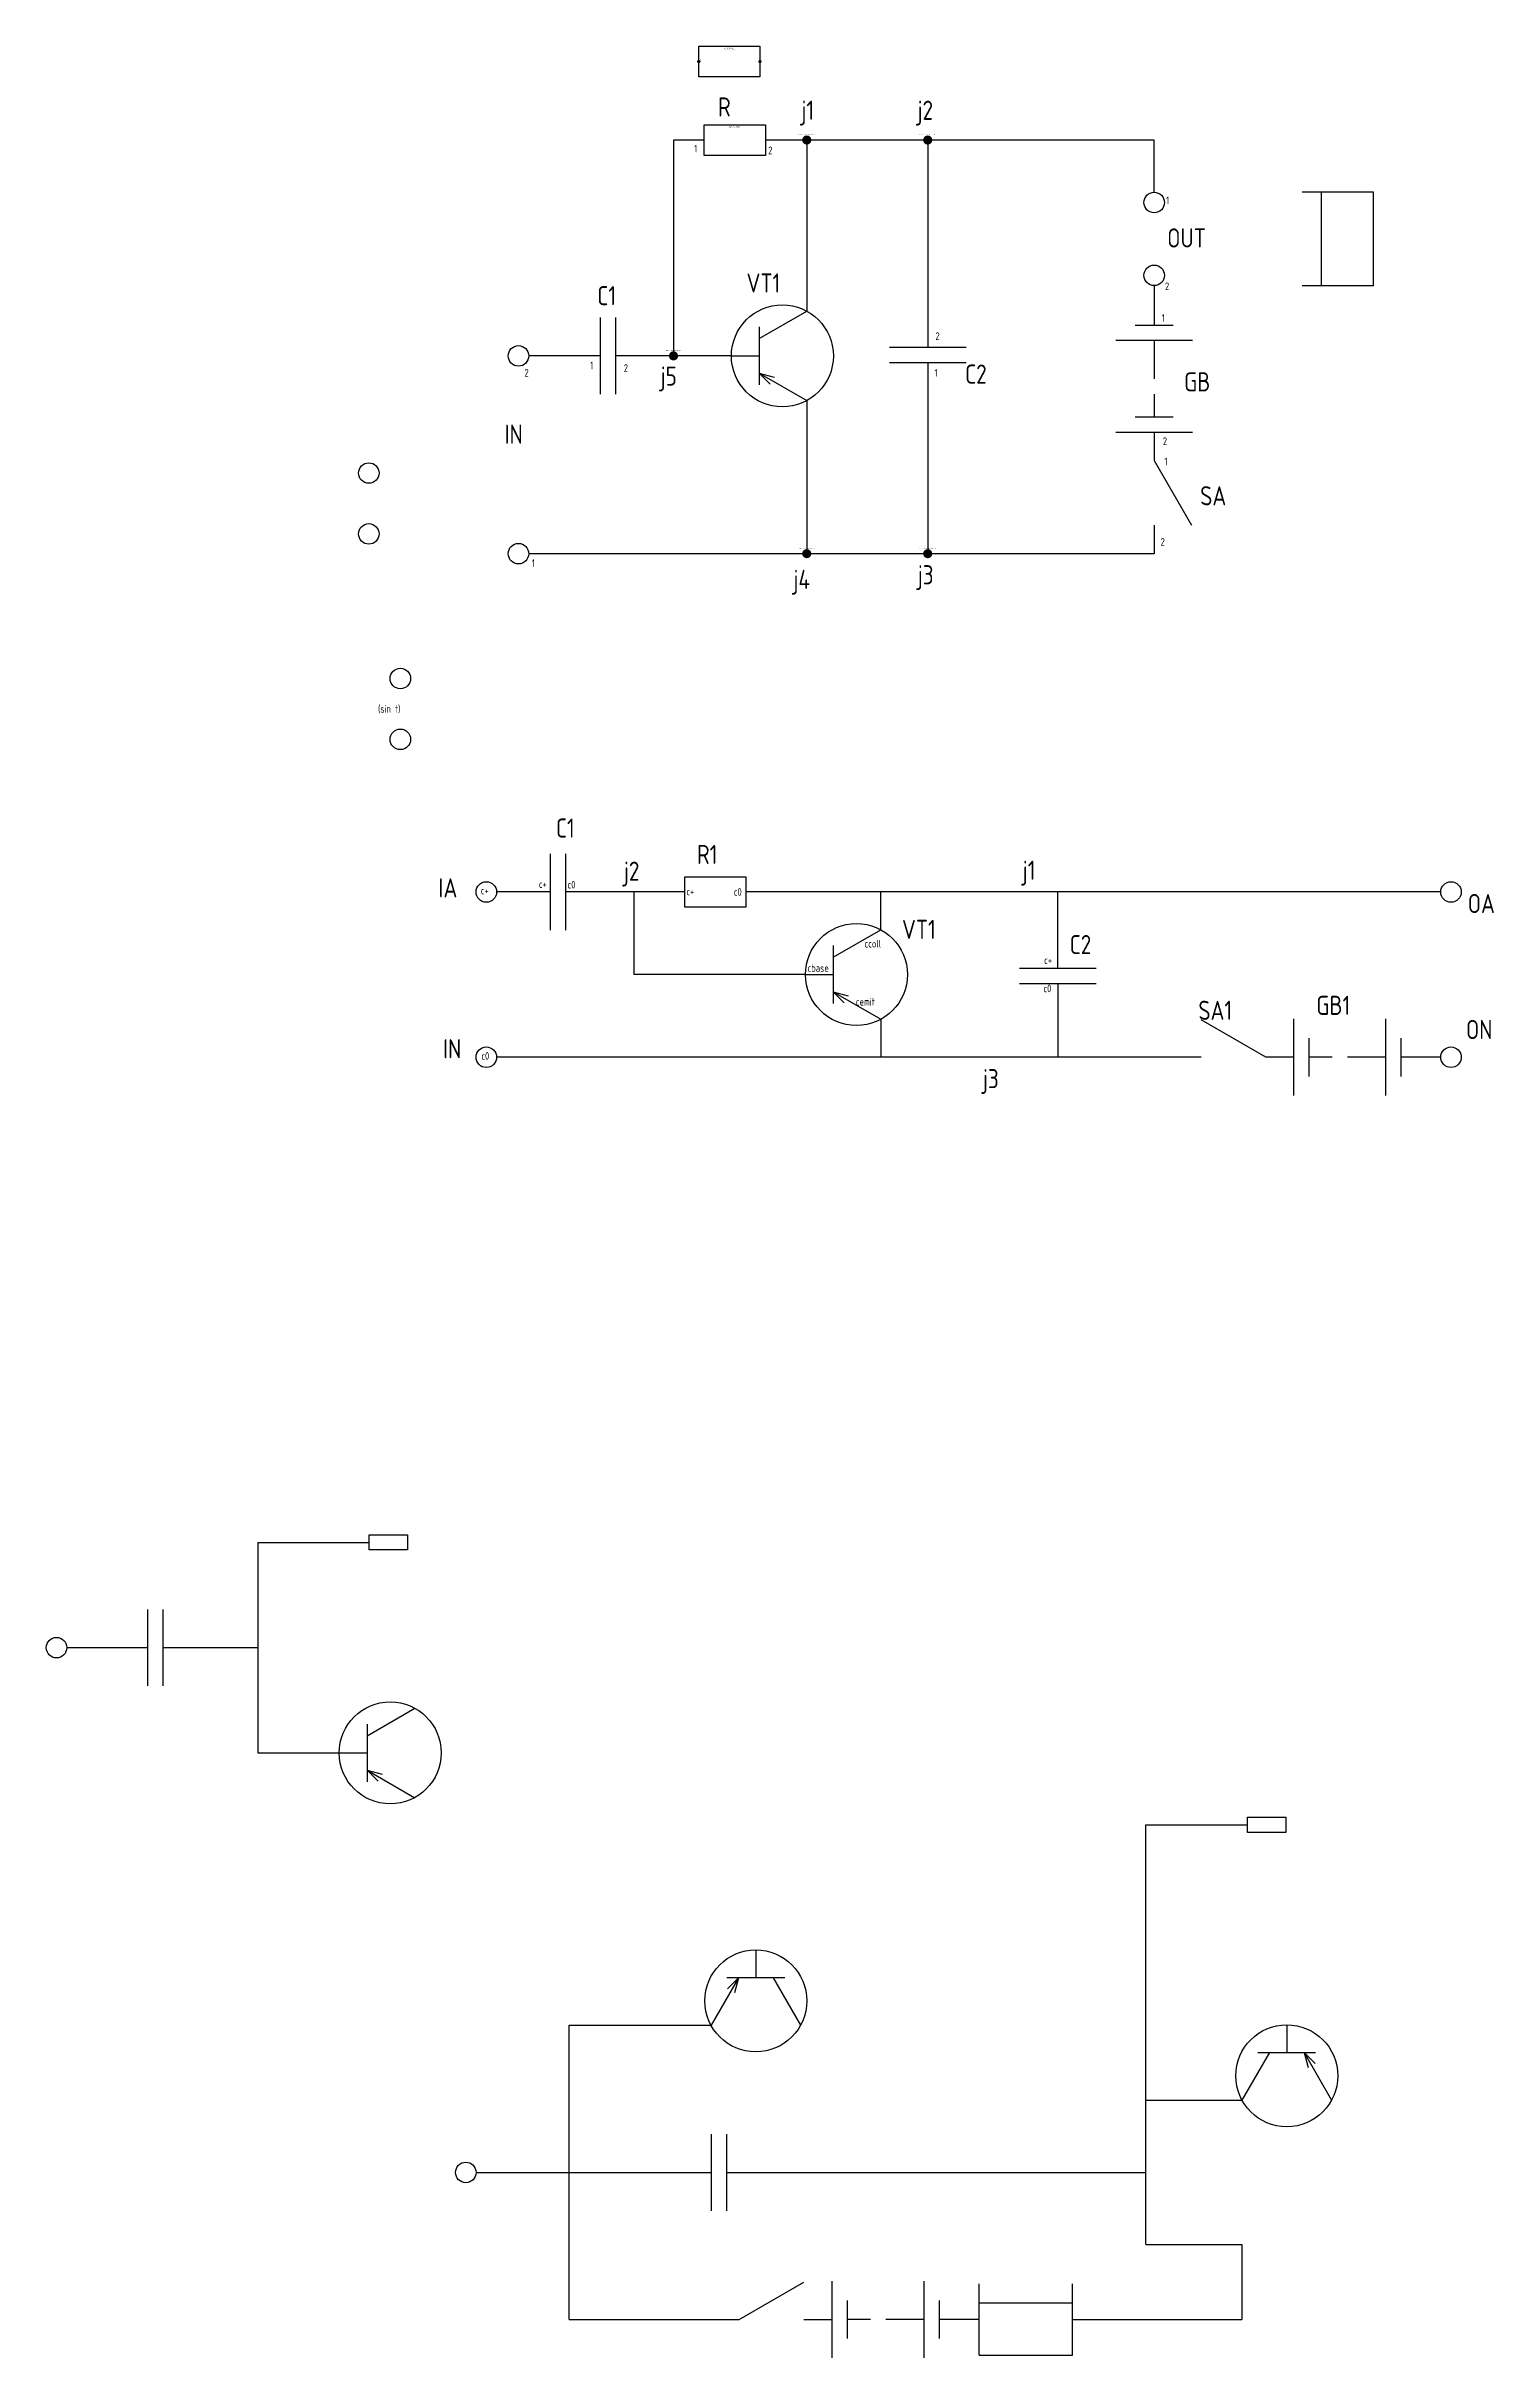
# Model space of a CAD drawing. Header units: millimetres. Extents: x 13787 to 14285, y 33687 to 34092.
# Drawn here: x 13786.6 to 13975.7, y 33686.7 to 33988.7 of the extents above; entities that cross this region are included whole.
import ezdxf
from ezdxf.enums import TextEntityAlignment as Align

# ---------------------------------------------------------------- set-up
doc = ezdxf.new("R2010")
doc.units = ezdxf.units.MM
doc.linetypes.add('GOST2.303 4', pattern=[7, 5, -2, 0])
doc.layers.add('contact', color=62, linetype='Continuous')
doc.styles.add('GOST 2.304', font='CS_Gost2304.shx')

# ---------------------------------------------------------------- blocks, each defined once
blk = doc.blocks.new('sch_contact')
at = {"layer": 'contact'}
h = blk.add_hatch(color=256, dxfattribs=at)
edge = h.paths.add_edge_path()
edge.add_arc((0, 0), 0.223, 0, 360)
at = {"ltscale": 100, "style": 'GOST 2.304', "flags": 8}
for tag, p in [('NAME', (0.21, 0.18)), ('POTENTIAL', (0.21, 0.04)), ('CURRENT', (0.21, -0.11))]:
    blk.add_attdef(tag, p, '', height=0.1, dxfattribs=at)
blk = doc.blocks.new('sch_IN')
for centre in [(-1.34, 0), (-1.34, -7.95)]:
    blk.add_circle(centre, 1.34)
at = {"ltscale": 100, "style": 'GOST 2.304', "flags": 8}
blk.add_attdef('FUNCTION', text='', height=1, dxfattribs=at).set_placement((-1.34, -3.97), align=Align.MIDDLE_RIGHT)
blk = doc.blocks.new('sch_joint')
h = blk.add_hatch(color=250)
edge = h.paths.add_edge_path()
edge.add_arc((0, 0), 0.6, 0, 360)
at = {"color": 60, "ltscale": 100, "style": 'GOST 2.304', "flags": 8}
blk.add_attdef('JOINTS', text='', height=0.1, dxfattribs=at).set_placement((0, 0.63), align=Align.BOTTOM_CENTER)

msp = doc.modelspace()

# ---------------------------------------------------------------- linework, layer by layer
for p, q in [((13871.84, 33984.68), (13871.84, 33988.68)), ((13871.84, 33988.68), (13879.84, 33988.68)), ((13879.84, 33988.68), (13879.84, 33984.68)), ((13879.84, 33984.68), (13871.84, 33984.68)), ((13872.56, 33974.42), (13872.56, 33978.42)), ((13872.56, 33978.42), (13880.56, 33978.42)), ((13880.56, 33978.42), (13880.56, 33974.42)), ((13880.56, 33974.42), (13872.56, 33974.42)), ((13959.97, 33969.61), (13950.65, 33969.61)), ((13953.17, 33969.61), (13953.17, 33957.39)), ((13959.97, 33957.39), (13959.97, 33969.61)), ((13959.97, 33957.39), (13950.65, 33957.39)), ((13858.98, 33953.22), (13858.98, 33943.22)), ((13860.98, 33953.22), (13860.98, 33943.22)), ((13879.75, 33950.48), (13885.96, 33954.06)), ((13879.75, 33952), (13879.75, 33944.44)), ((13933.84, 33952.21), (13928.84, 33952.21)), ((13876.11, 33948.22), (13879.75, 33948.22)), ((13906.76, 33949.33), (13896.76, 33949.33)), ((13936.34, 33950.21), (13926.34, 33950.21)), ((13879.75, 33945.96), (13885.96, 33942.38)), ((13879.75, 33945.96), (13881.18, 33944.53)), ((13879.75, 33945.96), (13881.71, 33945.44)), ((13906.76, 33947.33), (13896.76, 33947.33)), ((13933.84, 33940.21), (13928.84, 33940.21)), ((13936.34, 33938.21), (13926.34, 33938.21)), ((13852.43, 33883.18), (13852.43, 33873.18)), ((13854.43, 33883.18), (13854.43, 33873.18)), ((13870.01, 33876.18), (13870.01, 33880.18)), ((13870.01, 33880.18), (13878.01, 33880.18)), ((13878.01, 33880.18), (13878.01, 33876.18)), ((13878.01, 33876.18), (13870.01, 33876.18)), ((13889.42, 33869.65), (13895.63, 33873.24)), ((13889.42, 33871.17), (13889.42, 33863.62)), ((13885.78, 33867.39), (13889.42, 33867.39)), ((13923.75, 33868.19), (13913.75, 33868.19)), ((13889.42, 33865.14), (13895.63, 33861.55)), ((13889.42, 33865.14), (13890.85, 33863.7)), ((13889.42, 33865.14), (13891.38, 33864.61)), ((13923.75, 33866.19), (13913.75, 33866.19)), ((13949.59, 33851.59), (13949.59, 33861.59)), ((13961.59, 33851.59), (13961.59, 33861.59)), ((13951.59, 33854.09), (13951.59, 33859.09)), ((13963.59, 33854.09), (13963.59, 33859.09)), ((13828.79, 33792.21), (13828.79, 33794.21)), ((13828.79, 33794.21), (13833.79, 33794.21)), ((13833.79, 33794.21), (13833.79, 33792.21)), ((13833.79, 33792.21), (13828.79, 33792.21)), ((13799.84, 33784.45), (13799.84, 33774.45)), ((13801.84, 33784.45), (13801.84, 33774.45)), ((13828.53, 33767.95), (13834.74, 33771.54)), ((13828.53, 33769.47), (13828.53, 33761.92)), ((13824.9, 33765.7), (13828.53, 33765.7)), ((13828.53, 33763.44), (13834.74, 33759.85)), ((13828.53, 33763.44), (13829.97, 33762)), ((13828.53, 33763.44), (13830.49, 33762.91)), ((13943.53, 33755.29), (13943.53, 33757.29)), ((13943.53, 33757.29), (13948.53, 33757.29)), ((13948.53, 33755.29), (13943.53, 33755.29)), ((13948.53, 33757.29), (13948.53, 33755.29)), ((13879.3, 33739.96), (13879.3, 33736.32)), ((13877.04, 33736.32), (13873.46, 33730.12)), ((13883.08, 33736.32), (13875.52, 33736.32)), ((13877.04, 33736.32), (13875.61, 33734.89)), ((13877.04, 33736.32), (13876.52, 33734.37)), ((13881.56, 33736.32), (13885.14, 33730.12)), ((13948.66, 33730.17), (13948.66, 33726.54)), ((13946.4, 33726.54), (13942.81, 33720.33)), ((13944.88, 33726.54), (13952.43, 33726.54)), ((13950.91, 33726.54), (13954.5, 33720.33)), ((13950.91, 33726.54), (13952.35, 33725.1)), ((13950.91, 33726.54), (13951.44, 33724.58)), ((13873.46, 33715.89), (13873.46, 33705.89)), ((13875.46, 33715.89), (13875.46, 33705.89)), ((13889.29, 33686.67), (13889.29, 33696.67)), ((13901.29, 33686.67), (13901.29, 33696.67)), ((13908.48, 33687.01), (13908.48, 33696.33)), ((13920.69, 33687.01), (13920.69, 33696.33)), ((13891.29, 33689.17), (13891.29, 33694.17)), ((13903.29, 33689.17), (13903.29, 33694.17)), ((13920.69, 33693.81), (13908.48, 33693.81)), ((13908.48, 33687.01), (13920.69, 33687.01))]:
    msp.add_line(p, q)
at = {"linetype": 'GOST2.303 4'}
for p, q in [((13931.34, 33950.21), (13931.34, 33940.21)), ((13961.59, 33856.59), (13951.59, 33856.59)), ((13901.29, 33691.67), (13891.29, 33691.67))]:
    msp.add_line(p, q, dxfattribs=at)
at = {"ltscale": 100}
for p, q in [((13931.34, 33934.55), (13936.21, 33926.11)), ((13931.34, 33926.11), (13931.34, 33922.38)), ((13852.43, 33878.18), (13845.44, 33878.18)), ((13870.01, 33878.18), (13854.43, 33878.18)), ((13863.38, 33878.18), (13863.38, 33867.39)), ((13968.77, 33878.18), (13878.01, 33878.18)), ((13895.63, 33873.24), (13895.63, 33878.18)), ((13918.75, 33868.19), (13918.75, 33878.18)), ((13885.78, 33867.39), (13863.38, 33867.39)), ((13918.75, 33866.19), (13918.75, 33856.59)), ((13895.63, 33861.55), (13895.63, 33856.59)), ((13945.92, 33856.59), (13937.49, 33861.47)), ((13937.49, 33856.59), (13845.44, 33856.59)), ((13814.24, 33793.21), (13814.24, 33765.7)), ((13814.24, 33793.21), (13828.79, 33793.21)), ((13789.3, 33779.45), (13799.84, 33779.45)), ((13801.84, 33779.45), (13814.24, 33779.45)), ((13814.24, 33765.7), (13824.9, 33765.7)), ((13930.27, 33701.46), (13930.27, 33756.29)), ((13930.27, 33756.29), (13943.53, 33756.29)), ((13854.93, 33691.67), (13854.93, 33730.11)), ((13854.93, 33730.11), (13873.46, 33730.11)), ((13930.27, 33720.33), (13942.81, 33720.33)), ((13842.76, 33710.89), (13854.93, 33710.89)), ((13854.93, 33710.89), (13873.46, 33710.89)), ((13875.46, 33710.89), (13930.27, 33710.89)), ((13930.27, 33701.46), (13942.81, 33701.46)), ((13942.81, 33701.46), (13942.81, 33691.67)), ((13877.12, 33691.67), (13885.56, 33696.54)), ((13854.93, 33691.67), (13873.46, 33691.67)), ((13873.46, 33691.67), (13877.12, 33691.67)), ((13885.56, 33691.67), (13889.29, 33691.67)), ((13908.48, 33691.67), (13903.29, 33691.67)), ((13920.69, 33691.67), (13942.81, 33691.67))]:
    msp.add_line(p, q, dxfattribs=at)
for points in [[(13872.56, 33976.42), (13868.55, 33976.42), (13868.55, 33948.22)], [(13885.96, 33976.42), (13880.56, 33976.42)], [(13901.76, 33976.42), (13885.96, 33976.42)], [(13885.96, 33976.42), (13885.96, 33954.06)], [(13931.34, 33969.61), (13931.34, 33976.42), (13901.76, 33976.42)], [(13901.76, 33976.42), (13901.76, 33949.33)], [(13931.34, 33957.39), (13931.34, 33952.21)], [(13858.98, 33948.22), (13849.64, 33948.22)], [(13868.55, 33948.22), (13860.98, 33948.22)], [(13876.11, 33948.22), (13868.55, 33948.22)], [(13901.76, 33947.33), (13901.76, 33922.38)], [(13885.96, 33942.38), (13885.96, 33922.38)], [(13931.34, 33938.21), (13931.34, 33934.55)], [(13885.96, 33922.38), (13849.64, 33922.38)], [(13901.76, 33922.38), (13885.96, 33922.38)], [(13931.34, 33922.38), (13901.76, 33922.38)], [(13949.59, 33856.59), (13945.92, 33856.59)], [(13968.77, 33856.59), (13963.59, 33856.59)]]:
    msp.add_lwpolyline(points, dxfattribs=at)
for centre, radius in [((13931.34, 33968.26), 1.34), ((13931.34, 33958.74), 1.34), ((13882.77, 33948.22), 6.66), ((13848.3, 33948.22), 1.34), ((13848.3, 33922.38), 1.34), ((13892.44, 33867.39), 6.66), ((13787.96, 33779.45), 1.34), ((13831.55, 33765.7), 6.66), ((13879.3, 33733.3), 6.66), ((13948.66, 33723.52), 6.66), ((13841.42, 33710.89), 1.34)]:
    msp.add_circle(centre, radius)
at = {"color": 4}
for centre in [(13844.1, 33878.18), (13844.1, 33856.59)]:
    msp.add_circle(centre, 1.34, dxfattribs=at)
at = {"color": 1}
for centre in [(13970.11, 33878.18), (13970.11, 33856.59)]:
    msp.add_circle(centre, 1.34, dxfattribs=at)

# ---------------------------------------------------------------- block references
at = {"ltscale": 100}
for name, p, values in [('sch_contact', (13871.84, 33986.68), {'NAME': '1', 'POTENTIAL': '#', 'CURRENT': '#'}), ('sch_contact', (13879.84, 33986.68), {'NAME': '2', 'POTENTIAL': '#', 'CURRENT': '#'}), ('sch_joint', (13885.96, 33976.42), {'JOINTS': '(2118721968 2118721984 2118721976)'}), ('sch_joint', (13901.76, 33976.42), {'JOINTS': '(2118721960 2118721992 2118721968)'}), ('sch_joint', (13868.55, 33948.22), {'JOINTS': '(2118722144 2118721856 2118722152)'}), ('sch_joint', (13885.96, 33922.38), {'JOINTS': '(2118722128 2118722032 2118722136)'}), ('sch_joint', (13901.76, 33922.38), {'JOINTS': '(2118722048 2118722056 2118722128)'}), ('sch_IN', (13834.21, 33906.07), {'FUNCTION': '(sin t)'})]:
    msp.add_blockref(name, p, dxfattribs=at).add_auto_attribs(values)
msp.add_blockref('sch_IN', (13830.09, 33932.91), dxfattribs=at)

# ---------------------------------------------------------------- texts
at = {"style": 'GOST 2.304'}
for s, height, p in [('R', 2.5, (13874.36, 33979.49)), ('j1', 2.5, (13885.27, 33979.07)), ('j2', 2.5, (13900.44, 33979.06)), ('1', 1, (13871.26, 33974.79)), ('2', 1, (13880.92, 33974.56)), ('1', 1, (13932.9, 33968.05)), ('OUT', 2.5, (13933.04, 33962.38)), ('C1', 2.5, (13858.59, 33954.84)), ('VT1', 2.5, (13878.09, 33956.49)), ('2', 1, (13932.75, 33956.81)), ('2', 1, (13902.77, 33950.3)), ('1', 1, (13932.34, 33952.68)), ('2', 1, (13849.08, 33945.52)), ('1', 1, (13857.66, 33946.47)), ('2', 1, (13862.05, 33946.12)), ('j5', 2.5, (13866.88, 33944.33)), ('1', 1, (13902.65, 33945.51)), ('C2', 2.5, (13906.64, 33944.59)), ('GB', 2.5, (13935.25, 33943.58)), ('IN', 2.5, (13846.48, 33936.74)), ('2', 1, (13932.47, 33936.57)), ('1', 1, (13932.67, 33933.92)), ('SA', 2.5, (13937.35, 33928.69)), ('2', 1, (13932.18, 33923.42)), ('1', 1, (13850.05, 33920.64)), ('j4', 2.5, (13884.23, 33917.77)), ('j3', 2.5, (13900.47, 33918.37)), ('C1', 2.5, (13853.19, 33885.28)), ('j2', 2.5, (13862.08, 33879.65)), ('R1', 2.5, (13871.61, 33881.84)), ('j1', 2.5, (13914.18, 33879.76)), ('IA', 2.5, (13837.85, 33877.47)), ('c+', 1, (13850.97, 33878.71)), ('c0', 1, (13854.71, 33878.63)), ('c+', 1, (13843.39, 33877.87)), ('c+', 1, (13870.23, 33877.75)), ('c0', 1, (13876.43, 33877.69)), ('OA', 2.5, (13972.3, 33875.42)), ('VT1', 2.5, (13898.4, 33872.04)), ('ccoll', 1, (13893.51, 33870.92)), ('C2', 2.5, (13920.3, 33870.06)), ('cbase', 1, (13886.06, 33867.75)), ('c+', 1, (13916.97, 33868.77)), ('cemit', 1, (13892.37, 33863.34)), ('c0', 1, (13916.87, 33865.08)), ('SA1', 2.5, (13937.11, 33861.47)), ('GB1', 2.5, (13952.52, 33862.12)), ('ON', 2.5, (13972.06, 33858.96)), ('IN', 2.5, (13838.45, 33856.45)), ('c0', 1, (13843.45, 33856.26)), ('j3', 2.5, (13908.98, 33852.54))]:
    msp.add_text(s, height=height, dxfattribs=at).set_placement(p)
at = {"ltscale": 100, "style": 'GOST 2.304', "flags": 8}
for p in [(13875.84, 33988.49), (13876.56, 33978.22)]:
    msp.add_attdef('RESISTANCE', text='##', height=0.2, dxfattribs=at).set_placement(p, align=Align.TOP_CENTER)

doc.saveas('drawing.dxf')
